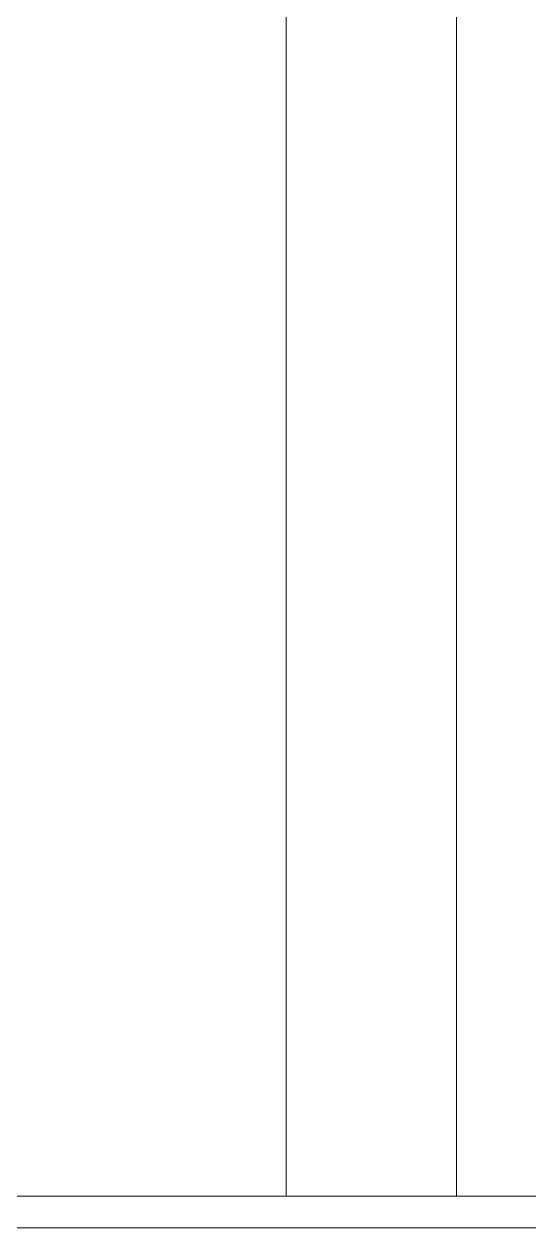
# Model space of a CAD drawing. Extents: x 4834 to 83801, y -13735 to 32221.
# Drawn here: x 13815.1 to 13838.3, y -12498 to -12442.6 of the extents above; entities that cross this region are included whole.
import ezdxf

# ---------------------------------------------------------------- set-up
doc = ezdxf.new("R2010")
doc.units = 0
doc.header["$LTSCALE"] = 8
doc.header["$MEASUREMENT"] = 0
doc.layers.add('ELEVATION', color=7, linetype='Continuous', lineweight=25, true_color=0xdda54b)

msp = doc.modelspace()

# ---------------------------------------------------------------- linework, layer by layer
at = {"layer": 'ELEVATION', "color": 6, "linetype": 'Continuous', "lineweight": 0}
for p, q in [((13827.13902, -12496.53771), (13827.13902, -12400.53771)), ((13834.97038, -12496.53771), (13834.97038, -12400.53771)), ((13786.12149, -12496.53771), (13827.13902, -12496.53771)), ((13834.97038, -12496.53771), (13827.13902, -12496.53771)), ((13834.97038, -12496.53771), (13850.81164, -12496.53771))]:
    msp.add_line(p, q, dxfattribs=at)
for points in [[(13899.01029, -12496.53771), (13192.59538, -12496.53771)], [(13192.59538, -12497.99524), (13898.86453, -12497.99524)]]:
    msp.add_lwpolyline(points, dxfattribs=at)

doc.saveas('drawing.dxf')
